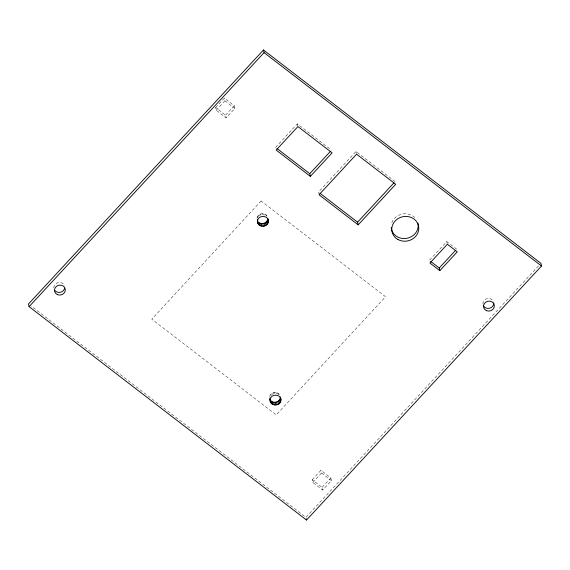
<?xml version="1.0" encoding="UTF-8"?>
<svg xmlns="http://www.w3.org/2000/svg" width="570" height="570" viewBox="0 0 570 570"><rect width="100%" height="100%" fill="white"/><g stroke="black" fill="none" stroke-linecap="round" stroke-linejoin="round"><path stroke-width="0.43" stroke-dasharray="2.85 2.14" d="M257.013 217.854C257.996 212.966 265.72 212.097 267.522 216.842M269.61 396.549C270.565 392.245 276.906 390.92 279.492 394.497M215.617 107.538L224.323 98.133L234.234 105.756L234.826 108.435L226.119 117.84L216.215 110.224L215.617 107.538L225.528 115.161L226.119 117.84M216.215 110.224L224.915 100.812L224.323 98.133M225.528 115.161L234.234 105.756M275.574 147.395L297.333 123.875L331.512 150.166M395.117 181.602L355.979 151.506L318.445 192.076L318.744 193.415M456.655 249.183L446.752 241.559L429.345 260.376L429.637 261.716M312.232 479.726L320.931 470.321L330.842 477.938L331.434 480.617L322.734 490.029L312.823 482.405L312.232 479.726L322.136 487.35L322.734 490.029M312.823 482.405L321.523 473L320.931 470.321M322.136 487.35L330.842 477.938M538.486 265.955L305.926 517.361L31.322 306.154M224.915 100.812L234.826 108.435M321.523 473L331.434 480.617M446.752 241.559L447.194 243.568M355.979 151.506L356.428 153.515M297.333 123.875L297.775 125.892M266.09 214.883L266.389 216.222M264.772 214.064L265.071 215.403M263.425 213.693L263.725 215.033M262.008 213.657L262.307 214.997M260.611 213.964L260.91 215.303M259.336 214.584L259.628 215.923M258.338 215.424L258.637 216.764M257.469 216.6L257.768 217.94M278.566 393.542L278.865 394.882M277.398 392.844L277.69 394.184M276.058 392.459L276.357 393.799M274.64 392.409L274.94 393.749M273.244 392.702L273.543 394.041M271.961 393.307L272.261 394.647M270.885 394.198L271.185 395.537M391.818 222.806A13.573 12.348 -12.5 0 1 402.712 213.942A13.573 12.348 -12.5 0 1 415.801 218.681M482.918 303.945A5.465 4.973 -12.5 0 1 487.293 298.566A5.465 4.973 -12.5 0 1 493.506 301.637M53.872 287.935A5.465 4.973 -12.5 0 1 58.24 282.556A5.465 4.973 -12.5 0 1 64.453 285.627M261.103 200.975L151.77 319.164L276.243 414.903L385.569 296.714L261.103 200.975"/><path stroke-width="0.85" d="M257.604 220.533C256.3 227.131 267.18 228.349 268.299 222.101C269.603 215.517 258.73 214.277 257.604 220.533L257.312 219.194M270.201 399.228C268.833 405.811 279.656 407.123 280.846 400.902C282.236 394.326 271.384 393.001 270.201 399.228L269.902 397.889M269.76 399.121C271.69 404.486 280.718 402.598 280.362 396.92L280.953 399.599M258.417 224.259L257.825 221.58C260.454 225.136 266.788 223.739 267.708 219.421L268.299 222.101M263.475 49.961L28.5 303.981L29.091 306.66L306.525 520.039L541.5 266.019L540.909 263.34L263.475 49.961L264.074 52.639L541.5 266.019M29.091 306.66L264.074 52.639M310.351 176.372L276.165 150.081L297.925 126.561L332.111 152.853L310.351 176.372L309.759 173.686L330.308 151.477M358.181 224.858L319.043 194.755L356.571 154.185L395.708 184.288L358.181 224.858L357.582 222.179L393.927 182.892M439.848 270.679L429.937 263.055L447.343 244.238L457.254 251.862L439.848 270.679L439.249 268L455.459 250.479M430.664 261.395L439.249 268M276.97 148.471L309.759 173.686M319.848 193.152L357.582 222.179M267.95 218.78L268.392 220.797M267.245 220.676L267.843 223.355M266.382 221.851L266.974 224.53M265.385 222.685L265.976 225.364M264.11 223.312L264.701 225.991M262.713 223.618L263.304 226.297M261.288 223.583L261.887 226.262M259.941 223.212L260.54 225.891M258.759 222.528L259.357 225.207M257.341 221.103L257.79 223.112M280.255 398.223L280.846 400.902M279.777 399.47L280.376 402.149M306.225 518.7L306.525 520.039M278.972 400.575L279.571 403.254M277.896 401.458L278.488 404.137M276.614 402.064L277.212 404.75M275.217 402.356L275.816 405.035M273.807 402.306L274.398 404.985M272.467 401.921L273.059 404.6M271.291 401.23L271.89 403.909M270.558 400.468L271.149 403.147M269.909 399.791L270.351 401.8M417.896 223.048A13.573 12.348 -12.5 0 1 406.652 238.331A13.573 12.348 -12.5 0 1 391.205 227.637M493.777 302.905A5.465 4.973 -12.5 0 1 489.409 308.285A5.465 4.973 -12.5 0 1 483.196 305.214M64.631 288.199A5.465 4.973 -12.5 0 1 60.356 292.267A5.465 4.973 -12.5 0 1 54.77 290.351M397.938 239.5A13.573 12.348 -12.5 0 0 418.772 228.948A13.573 12.348 -12.5 0 0 399.114 218.011A13.573 12.348 -12.5 0 0 397.938 239.5M486.538 310.671A5.465 4.973 -12.5 0 0 494.375 305.584A5.465 4.973 -12.5 0 0 485.925 302.064A5.465 4.973 -12.5 0 0 486.538 310.671M57.485 294.654A5.465 4.973 -12.5 0 0 65.322 289.574A5.465 4.973 -12.5 0 0 56.872 286.055A5.465 4.973 -12.5 0 0 57.485 294.654"/></g></svg>
